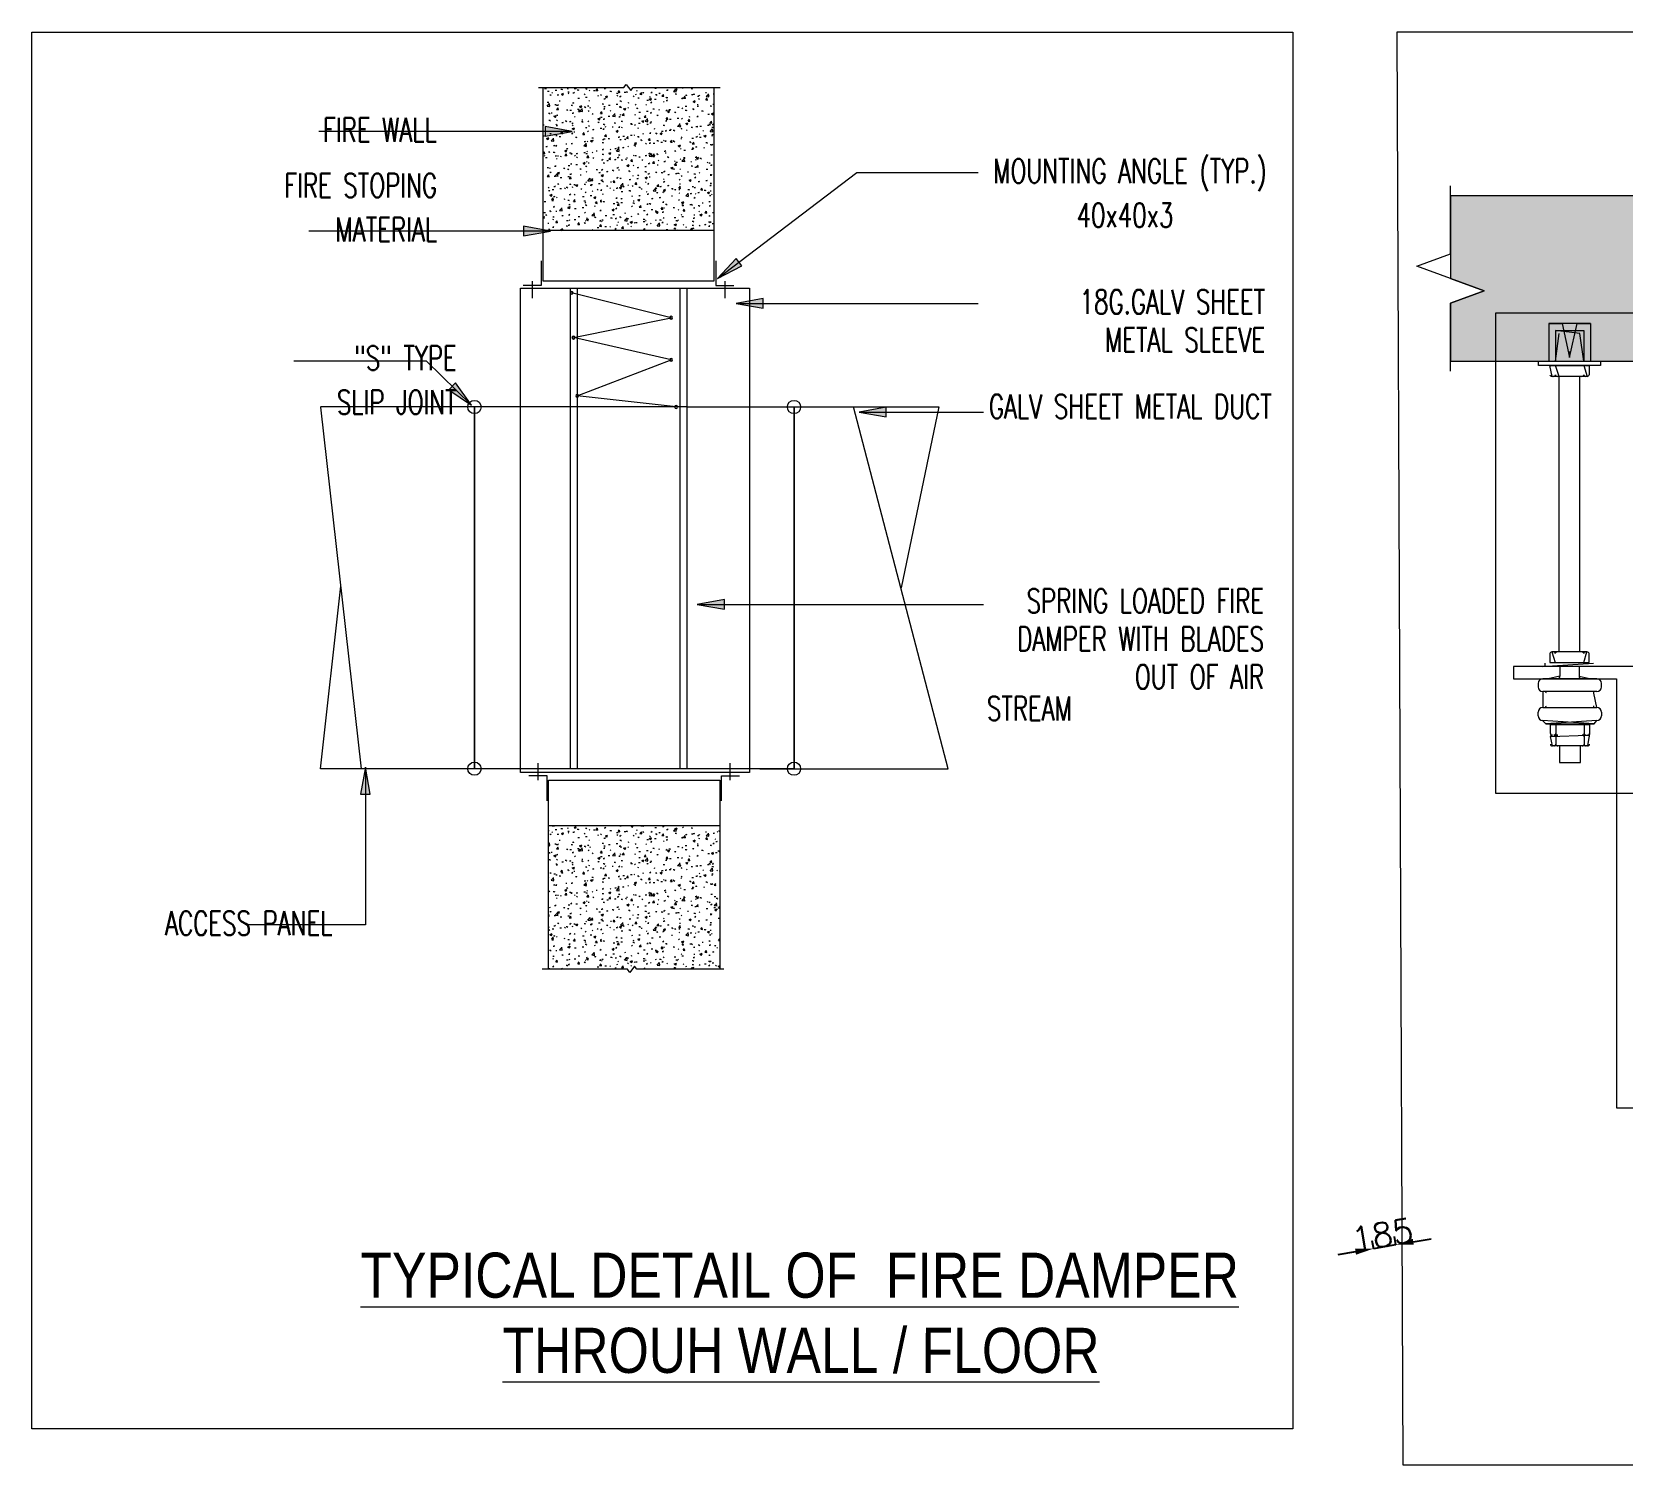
# Model space of a CAD drawing. Header units: millimetres. Extents: x -9226 to 166212, y -13 to 97274.
# Drawn here: x 63252 to 76473, y 42256 to 54176 of the extents above; entities that cross this region are included whole.
import ezdxf

# ---------------------------------------------------------------- set-up
doc = ezdxf.new("R2010")
doc.units = ezdxf.units.MM
doc.layers.get('Defpoints').update_dxf_attribs({"color": 8})
doc.layers.add('0-AC TEXT', color=7, linetype='Continuous')
doc.layers.add('VCD SHE', color=7, linetype='Continuous')
for name, color, linetype, lineweight in [('A-DETL-GENF', 7, 'Continuous', 9), ('A-DETL-THIN', 8, 'Continuous', 5), ('G-ANNO-TEXT', 231, 'Continuous', 5)]:
    doc.layers.add(name, color=color, linetype=linetype, lineweight=lineweight)
doc.styles.add('Arial Narrow_1', font='ARIALN.TTF', dxfattribs={"height": 187.5})
doc.styles.add('ROMANS100', font='romans.shx', dxfattribs={"width": 0.7, "height": 100})
doc.styles.get("Standard").update_dxf_attribs({"font": 'romans.shx', "height": 200})
doc.dimstyles.new('ISO-25', dxfattribs={"dimtxt": 200, "dimasz": 150, "dimexe": 1.25, "dimexo": 0.625, "dimgap": 1, "dimtad": 1, "dimtoh": 1, "dimdec": 0, "dimrnd": 5, "dimtxsty": 'Standard', "dimcen": 2.5, "dimclrd": 256, "dimclre": 256, "dimclrt": 7, "dimadec": 0, "dimazin": 0, "dimtfac": 1, "dimtdec": 0, "dimtix": 1, "dimtmove": 2, "dimatfit": 3, "dimfxl": 1, "dimarcsym": 1})

# ---------------------------------------------------------------- blocks, each defined once
blk = doc.blocks.new('NEC-GN-DTL-GENERIC-BREAK LINE - NEC-GN-DTL-GENERIC-BREAK LINE-3040340-TYPICAL DETAILS-01')
at = {"layer": 'A-DETL-GENF'}
for p, q in [((-747, 0), (-38, 0)), ((-38, 0), (-19, 25)), ((-19, 25), (19, -25)), ((19, -25), (38, 0)), ((38, 0), (763, 0))]:
    blk.add_line(p, q, dxfattribs=at)
blk = doc.blocks.new('NEC-GN-DTL-GENERIC-BREAK LINE - NEC-GN-DTL-GENERIC-BREAK LINE-3040380-TYPICAL DETAILS-01')
at = {"layer": 'A-DETL-GENF'}
for p, q in [((19, 25), (-19, -25)), ((38, 0), (19, 25)), ((-38, 0), (-747, 0)), ((-19, -25), (-38, 0)), ((763, 0), (38, 0))]:
    blk.add_line(p, q, dxfattribs=at)
blk = doc.blocks.new('*D409')
at = {"layer": 'Defpoints', "color": 0, "transparency": 16777216}
for p in [(74577, 44157), (74392, 44125, 0), (74404, 44056)]:
    blk.add_point(p, dxfattribs=at)
at = {"layer": 'VCD SHE', "lineweight": -2, "transparency": 16777216}
for p, q in [((74256, 44031), (74108, 44006)), ((74392, 44124), (74404, 44055)), ((74588, 44088), (74404, 44056)), ((74577, 44156), (74589, 44087)), ((74736, 44113), (74884, 44139))]:
    blk.add_line(p, q, dxfattribs=at)
at = {"layer": 'VCD SHE', "transparency": 16777216}
for points in [[(74252, 44056), (74260, 44006), (74404, 44056)], [(74732, 44138), (74740, 44089), (74588, 44088)]]:
    blk.add_solid(points, dxfattribs=at)
at = {"layer": 'VCD SHE', "color": 7, "transparency": 16777216, "insert": (74479, 44172), "char_height": 200, "attachment_point": 5, "rotation": 9.7506}
blk.add_mtext('185', dxfattribs=at)

msp = doc.modelspace()

# ---------------------------------------------------------------- hatches: boundary and pattern name
at = {"layer": 'A-DETL-GENF'}
h = msp.add_hatch(dxfattribs=at)
h.set_pattern_fill('FP_18', style=0, pattern_type=2)
h.set_pattern_definition([(50, (-132457.75, 31370.82), (182.18467, -15.93909), [19.05, -209.55]), (355, (-132457.75, 31370.82), (-35.24243, 191.0566), [15.24, -167.64]), (100.451, (-132442.57, 31369.5), (146.9425, 175.11669), [16.19, -178.09]), (46.184, (-132457.75, 31421.62), (271.0789, -42.04327), [28.575, -314.325]), (96.636, (-132435.16, 31418.12), (237.4025, 247.4272), [24.285, -267.135]), (351.184, (-132457.75, 31421.62), (237.4046, 247.4251), [22.86, -251.46]), (21, (-132432.35, 31408.92), (151.61488, -102.26552), [19.05, -209.55]), (326, (-132432.35, 31408.92), (61.80236, 184.18774), [15.24, -167.64]), (71.451, (-132419.71, 31400.4), (213.41706, 81.92137), [16.19, -178.09]), (37.5, (-132457.75, 31370.82), (3.088323, 84.555076), [8.382, -157.226, 8.382, -161.798, -168.275]), (37.5, (-132457.75, 31370.82), (3.088323, 84.555076), [-335.788, 0, -168.275]), (37.5, (-132457.75, 31370.82), (3.088323, 84.555076), [0, -335.788, 0, -168.275]), (37.5, (-132457.75, 31370.82), (3.088323, 84.555076), [0, -335.788, 8.382, -159.893]), (7.5, (-132457.75, 31370.82), (66.81944, 100.180747), [8.382, -88.646, 8.382, -153.416, -64.135]), (7.5, (-132457.75, 31370.82), (66.81944, 100.180747), [-258.826, 0, -64.135]), (7.5, (-132457.75, 31370.82), (66.81944, 100.180747), [0, -258.826, 0, -64.135]), (7.5, (-132457.75, 31370.82), (66.81944, 100.180747), [0, -258.826, 8.382, -55.753]), (327.5, (-132514.39, 31370.82), (135.590488, -5.728913), [8.382, -55.118, 8.382, -189.738, -262.89]), (327.5, (-132514.39, 31370.82), (135.590488, -5.728913), [-261.62, 0, -262.89]), (327.5, (-132514.39, 31370.82), (135.590488, -5.728913), [0, -261.62, 0, -262.89]), (327.5, (-132514.39, 31370.82), (135.590488, -5.728913), [0, -261.62, 8.382, -254.508]), (317.5, (-132539.79, 31370.82), (148.128886, 25.42676), [8.382, -74.168, 8.382, -123.19, -186.69]), (317.5, (-132539.79, 31370.82), (148.128886, 25.42676), [-214.122, 0, -186.69]), (317.5, (-132539.79, 31370.82), (148.128886, 25.42676), [0, -214.122, 0, -186.69]), (317.5, (-132539.79, 31370.82), (148.128886, 25.42676), [0, -214.122, 8.382, -178.308])])
h.paths.add_polyline_path([(67500.8, 52523.6), (68923.9, 52523.6), (68923.9, 53712), (68250.5, 53712), (68231.4, 53686.6), (68212.4, 53712), (67500.8, 53712)])
h = msp.add_hatch(dxfattribs=at)
h.set_pattern_fill('FP_1', color=8, style=0, pattern_type=2)
h.set_pattern_definition([(50, (-260955.1, 25226.91), (182.18467, -15.939086), [19.05, -209.55]), (355, (-260955.1, 25226.91), (-35.24243, 191.05661), [15.24, -167.64]), (100.451, (-260939.91, 25225.59), (146.9425, 175.11669), [16.19, -178.09]), (46.184, (-260955.1, 25277.71), (271.0789, -42.04327), [28.575, -314.325]), (96.636, (-260932.5, 25274.2), (237.4025, 247.42721), [24.285, -267.135]), (351.184, (-260955.1, 25277.71), (237.4046, 247.42512), [22.86, -251.46]), (21, (-260929.7, 25265.01), (151.61488, -102.26552), [19.05, -209.55]), (326, (-260929.7, 25265.01), (61.80236, 184.18774), [15.24, -167.64]), (71.451, (-260917.06, 25256.5), (213.41706, 81.92137), [16.19, -178.09]), (37.5, (-260955.096, 25226.914), (3.088323, 84.555076), [8.382, -157.226, 8.382, -161.798, -168.275]), (37.5, (-260955.096, 25226.914), (3.088323, 84.555076), [-335.788, 0, -168.275]), (37.5, (-260955.096, 25226.914), (3.088323, 84.555076), [0, -335.788, 0, -168.275]), (37.5, (-260955.096, 25226.914), (3.088323, 84.555076), [0, -335.788, 8.382, -159.893]), (7.5, (-260955.1, 25226.91), (66.819438, 100.180747), [8.382, -88.646, 8.382, -153.416, -64.135]), (7.5, (-260955.1, 25226.91), (66.819438, 100.180747), [-258.826, 0, -64.135]), (7.5, (-260955.1, 25226.91), (66.819438, 100.180747), [0, -258.826, 0, -64.135]), (7.5, (-260955.1, 25226.91), (66.819438, 100.180747), [0, -258.826, 8.382, -55.753]), (327.5, (-261011.74, 25226.914), (135.590488, -5.728913), [8.382, -55.118, 8.382, -189.738, -262.89]), (327.5, (-261011.74, 25226.914), (135.590488, -5.728913), [-261.62, 0, -262.89]), (327.5, (-261011.74, 25226.914), (135.590488, -5.728913), [0, -261.62, 0, -262.89]), (327.5, (-261011.74, 25226.914), (135.590488, -5.728913), [0, -261.62, 8.382, -254.508]), (317.5, (-261037.14, 25226.91), (148.128886, 25.42676), [8.382, -74.168, 8.382, -123.19, -186.69]), (317.5, (-261037.14, 25226.91), (148.128886, 25.42676), [-214.122, 0, -186.69]), (317.5, (-261037.14, 25226.91), (148.128886, 25.42676), [0, -214.122, 0, -186.69]), (317.5, (-261037.14, 25226.91), (148.128886, 25.42676), [0, -214.122, 8.382, -178.308])])
h.paths.add_polyline_path([(87276.4, 51435.2), (87276.4, 52123.9), (86996.3, 52225.9), (87276.4, 52327.8), (87276.4, 52812.7), (75045.6, 52812.7), (75045.6, 52123.9), (75325.7, 52022), (75045.6, 51920), (75045.6, 51435.2)])
h = msp.add_hatch(dxfattribs=at)
h.set_pattern_fill('FP_3', style=0, pattern_type=2)
h.set_pattern_definition([(50, (-132457.75, 25222.55), (182.18467, -15.93909), [19.05, -209.55]), (355, (-132457.75, 25222.55), (-35.24243, 191.0566), [15.24, -167.64]), (100.451, (-132442.57, 25221.22), (146.9425, 175.11669), [16.19, -178.09]), (46.184, (-132457.75, 25273.35), (271.0789, -42.04327), [28.575, -314.325]), (96.636, (-132435.16, 25269.84), (237.4025, 247.4272), [24.285, -267.135]), (351.184, (-132457.75, 25273.35), (237.4046, 247.4251), [22.86, -251.46]), (21, (-132432.35, 25260.65), (151.61488, -102.26552), [19.05, -209.55]), (326, (-132432.35, 25260.65), (61.80236, 184.18774), [15.24, -167.64]), (71.451, (-132419.71, 25252.13), (213.41706, 81.92137), [16.19, -178.09]), (37.5, (-132457.75, 25222.55), (3.088323, 84.555076), [8.382, -157.226, 8.382, -161.798, -168.275]), (37.5, (-132457.75, 25222.55), (3.088323, 84.555076), [-335.788, 0, -168.275]), (37.5, (-132457.75, 25222.55), (3.088323, 84.555076), [0, -335.788, 0, -168.275]), (37.5, (-132457.75, 25222.55), (3.088323, 84.555076), [0, -335.788, 8.382, -159.893]), (7.5, (-132457.75, 25222.55), (66.81944, 100.180747), [8.382, -88.646, 8.382, -153.416, -64.135]), (7.5, (-132457.75, 25222.55), (66.81944, 100.180747), [-258.826, 0, -64.135]), (7.5, (-132457.75, 25222.55), (66.81944, 100.180747), [0, -258.826, 0, -64.135]), (7.5, (-132457.75, 25222.55), (66.81944, 100.180747), [0, -258.826, 8.382, -55.753]), (327.5, (-132514.39, 25222.55), (135.590488, -5.728913), [8.382, -55.118, 8.382, -189.738, -262.89]), (327.5, (-132514.39, 25222.55), (135.590488, -5.728913), [-261.62, 0, -262.89]), (327.5, (-132514.39, 25222.55), (135.590488, -5.728913), [0, -261.62, 0, -262.89]), (327.5, (-132514.39, 25222.55), (135.590488, -5.728913), [0, -261.62, 8.382, -254.508]), (317.5, (-132539.79, 25222.55), (148.128886, 25.42676), [8.382, -74.168, 8.382, -123.19, -186.69]), (317.5, (-132539.79, 25222.55), (148.128886, 25.42676), [-214.122, 0, -186.69]), (317.5, (-132539.79, 25222.55), (148.128886, 25.42676), [0, -214.122, 0, -186.69]), (317.5, (-132539.79, 25222.55), (148.128886, 25.42676), [0, -214.122, 8.382, -178.308])])
h.paths.add_polyline_path([(68223.3, 46355), (68224.3, 46355), (68261.4, 46404.5), (68280.5, 46379.1), (68971.4, 46379.1), (68971.4, 47573.2), (67548.2, 47573.2), (67548.2, 46379.1), (68204.3, 46379.1), (68222.4, 46355)])
at = {"layer": 'G-ANNO-TEXT'}
for points in [[(67744.1, 53347.6), (67519.1, 53387.3), (67519.1, 53308)], [(67563.4, 52518.9), (67338.4, 52558.6), (67338.4, 52479.2)], [(68951.3, 52123.4), (69154.4, 52228.2), (69106.3, 52291.3)], [(69106.7, 51917.4), (69331.7, 51877.8), (69331.7, 51957.1)], [(66906.9, 51070.3), (66773.5, 51255.8), (66718.1, 51199)], [(70129.8, 51013.7), (70354.8, 50974.1), (70354.8, 51053.4)], [(68784.3, 49414), (69009.3, 49374.4), (69009.3, 49453.7)], [(66025.5, 48060.3), (65985.8, 47835.3), (66065.1, 47835.3)]]:
    msp.add_hatch(color=7, dxfattribs=at).paths.add_polyline_path(points)

# ---------------------------------------------------------------- linework, layer by layer
at = {"layer": 'A-DETL-THIN', "color": 7}
for p, q in [((63252.1, 54171.6, -6.8), (73734.8, 54171.6, -6.8)), ((63252.1, 42557.3, -6.8), (63252.1, 54171.6, -6.8)), ((73734.8, 54171.6, -6.8), (73734.8, 42557.3, -6.8)), ((67500.8, 53712, -6.8), (67500.8, 52103.2, -6.8)), ((68923.9, 52103.2, -6.8), (68923.9, 53712, -6.8)), ((68923.9, 52523.6, -6.8), (67500.8, 52523.6, -6.8)), ((67486.8, 52271.2, -6.8), (67486.8, 52065.5, -6.8)), ((68937.9, 52271.2, -6.8), (68937.9, 52065.5, -6.8)), ((67412.4, 52101.6, -6.8), (67412.4, 51959.4, -6.8)), ((67500.8, 52103.2, -6.8), (68923.9, 52103.2, -6.8)), ((69012.4, 52101.6, -6.8), (69012.4, 51959.4, -6.8)), ((67315.4, 48016.4, -6.8), (67315.4, 52043.5, -6.8)), ((67315.4, 52043.5, -6.8), (69219, 52043.5, -6.8)), ((67486.8, 52065.5, -6.8), (67336.1, 52065.5, -6.8)), ((67728.5, 52043.5, -6.8), (67728.5, 48047.6, -6.8)), ((68566.4, 51797.6, -6.8), (67739.6, 52004.2, -6.8)), ((67785.4, 52043.5, -6.8), (67785.4, 48047.6, -6.8)), ((68639.3, 52043.5, -6.8), (68639.3, 48047.6, -6.8)), ((68696.2, 52043.5, -6.8), (68696.2, 48047.6, -6.8)), ((68937.9, 52065.5, -6.8), (69088.6, 52065.5, -6.8)), ((69219, 52043.5, -6.8), (69219, 48016.4, -6.8)), ((75325.7, 52022, -6.8), (75045.6, 51920, -6.8)), ((75045.6, 51920, -6.8), (75045.6, 51435.2, -6.8)), ((75421.5, 47842.1, -6.8), (75421.5, 51837.4, -6.8)), ((75421.5, 51837.4, -6.8), (76655.8, 51837.4, -6.8)), ((67754.5, 51632.7, -6.8), (68566.4, 51797.6, -6.8)), ((76207.9, 51748.8, -6.8), (75862.6, 51748.8, -6.8)), ((75862.6, 51748.8, -6.8), (75972.8, 51748.8, -6.8)), ((75862.6, 51748.8, -6.8), (75862.6, 51435.2, -6.8)), ((75972.8, 51748.8, -6.8), (76035.3, 51467.8, -6.8)), ((76035.3, 51467.8, -6.8), (76097.7, 51748.8, -6.8)), ((76097.7, 51748.8, -6.8), (76207.9, 51748.8, -6.8)), ((76207.9, 51748.8, -6.8), (76207.9, 51435.2, -6.8)), ((68566.4, 51447.1, -6.8), (67754.5, 51632.7, -6.8)), ((76121.6, 51667.1, -6.8), (75918.1, 51691.4, -6.8)), ((75918.1, 51691.4, -6.8), (76152.4, 51691.4, -6.8)), ((75918.1, 51691.4, -6.8), (75918.1, 51435.2, -6.8)), ((75918.1, 51435.2, -6.8), (75948.9, 51667.1, -6.8)), ((76152.4, 51435.2, -6.8), (76121.6, 51667.1, -6.8)), ((76152.4, 51691.4, -6.8), (76152.4, 51435.2, -6.8)), ((67785.4, 51148.2, -6.8), (68566.4, 51447.1, -6.8)), ((75045.6, 51435.2, -6.8), (87276.4, 51435.2, -6.8)), ((75776, 51435.2, -6.8), (76293.5, 51435.2, -6.8)), ((75776, 51399.2, -6.8), (75776, 51435.2, -6.8)), ((76035.3, 51517.6, -6.8), (76035.3, 51467.8, -6.8)), ((76293.5, 51435.2, -6.8), (76293.5, 51399.2, -6.8)), ((76293.5, 51399.2, -6.8), (75776, 51399.2, -6.8)), ((75889.2, 51309.9, -6.8), (75871.9, 51399.2, -6.8)), ((75871.9, 51399.2, -6.8), (76197.5, 51399.2, -6.8)), ((76180.3, 51309.9, -6.8), (75889.2, 51309.9, -6.8)), ((75948.4, 51309.9, -6.8), (75917.4, 51399.2, -6.8)), ((75948.4, 50378, -6.8), (75948.4, 51309.9, -6.8)), ((76121.1, 50378, -6.8), (76121.1, 51309.9, -6.8)), ((76153.2, 51399.2, -6.8), (76180.3, 51309.9, -6.8)), ((76197.5, 51399.2, -6.8), (76197.5, 51323.8, -6.8)), ((66931.5, 51055.4, -6.8), (65650.9, 51055.4, -6.8)), ((65650.9, 51054.9, -6.8), (65990.2, 48047.6, -6.8)), ((66931.5, 48047.6, -6.8), (66931.5, 51055.4, -6.8)), ((66931.5, 51055.4, -6.8), (66931.5, 48047.6, -6.8)), ((67728.5, 51055.4, -6.8), (66931.5, 51055.4, -6.8)), ((68696.2, 51055.4, -6.8), (67728.5, 51055.4, -6.8)), ((68607.9, 51055.4, -6.8), (67785.4, 51148.2, -6.8)), ((68696.2, 51055.4, -6.8), (70791.2, 51055.4, -6.8)), ((69588.1, 48047.6, -6.8), (69588.1, 51055.4, -6.8)), ((69588.1, 51055.4, -6.8), (69588.1, 48047.6, -6.8)), ((70868.7, 48047.6, -6.8), (70081.6, 51055.4, -6.8)), ((70791.2, 51055.4, -6.8), (70478.6, 49551.5, -6.8)), ((75948.4, 49018.9, -6.8), (75948.4, 50564.8, -6.8)), ((76121.1, 49018.9, -6.8), (76121.1, 50598.2, -6.8)), ((65650.9, 48047.6, -6.8), (65820.6, 49565.6, -6.8)), ((75806.3, 48897.1, -6.8), (76233, 48924.4, -6.8)), ((75832.1, 48897.1, -6.8), (75832.1, 48924.4, -6.8)), ((75871.4, 49005.1, -6.8), (75871.4, 48929.7, -6.8)), ((75871.4, 48929.7, -6.8), (76197, 48929.7, -6.8)), ((76179.7, 49018.9, -6.8), (75888.7, 49018.9, -6.8)), ((75888.7, 49018.9, -6.8), (75916.8, 48929.7, -6.8)), ((76152.7, 48929.7, -6.8), (76179.7, 49018.9, -6.8)), ((76197, 48929.7, -6.8), (76197, 49005.1, -6.8)), ((76426.1, 48897.1, -6.8), (75567.8, 48897.1, -6.8)), ((75567.8, 48897.1, -6.8), (75567.8, 48796.1, -6.8)), ((75567.8, 48796.1, -6.8), (76426.1, 48796.1, -6.8)), ((76258.7, 48897.1, -6.8), (75806.3, 48897.1, -6.8)), ((76260.6, 48796.1, -6.8), (75812.3, 48796.1, -6.8)), ((75955.6, 48817.9, -6.8), (75856, 48796.1, -6.8)), ((75955.6, 48897.1, -6.8), (75955.6, 48817.9, -6.8)), ((76113.9, 48897.1, -6.8), (76113.9, 48817.9, -6.8)), ((76113.9, 48817.9, -6.8), (76213.5, 48796.1, -6.8)), ((86252.9, 48897.1, -6.8), (76426.1, 48897.1, -6.8)), ((76426.1, 48796.1, -6.8), (76426.1, 45226.2, -6.8)), ((75772.8, 48756.5, -6.8), (75772.8, 48728.1, -6.8)), ((76260.6, 48688.5, -6.8), (75812.3, 48688.5, -6.8)), ((75812.3, 48688.5, -6.8), (75812.3, 48555.9, -6.8)), ((76260.6, 48555.9, -6.8), (76236.8, 48674.6, -6.8)), ((76300.1, 48728.1, -6.8), (76300.1, 48756.5, -6.8)), ((75812.3, 48555.9, -6.8), (76260.6, 48555.9, -6.8)), ((75772.8, 48487.9, -6.8), (75772.8, 48516.3, -6.8)), ((76238.6, 48421.1, -6.8), (75810.2, 48448.3, -6.8)), ((75810.2, 48448.3, -6.8), (75837.7, 48421.1, -6.8)), ((76260.6, 48448.3, -6.8), (75837.7, 48421.1, -6.8)), ((75837.7, 48421.1, -6.8), (76238.6, 48421.1, -6.8)), ((75875.3, 48340.3, -6.8), (75875.3, 48415.7, -6.8)), ((75875.3, 48415.7, -6.8), (76200.9, 48415.7, -6.8)), ((75920.7, 48415.7, -6.8), (75920.7, 48340.3, -6.8)), ((76156.6, 48415.7, -6.8), (76156.6, 48340.3, -6.8)), ((76200.9, 48415.7, -6.8), (76200.9, 48340.3, -6.8)), ((76238.6, 48421.1, -6.8), (76260.6, 48448.3, -6.8)), ((76300.1, 48516.3, -6.8), (76300.1, 48487.9, -6.8)), ((75875.4, 48314.2, -6.8), (76183.6, 48326.5, -6.8)), ((75892.6, 48237.3, -6.8), (75875.4, 48314.2, -6.8)), ((75920.7, 48340.3, -6.8), (75920.7, 48251.1, -6.8)), ((76156.6, 48340.3, -6.8), (76156.6, 48251.1, -6.8)), ((76200.9, 48340.3, -6.8), (76183.6, 48237.3, -6.8)), ((76183.6, 48237.3, -6.8), (75892.6, 48237.3, -6.8)), ((75952.3, 48237.3, -6.8), (75952.3, 48098.7, -6.8)), ((76125, 48098.7, -6.8), (76125, 48237.3, -6.8)), ((66931.5, 48047.6, -6.8), (65650.9, 48047.6, -6.8)), ((69588.1, 48047.6, -6.8), (66931.5, 48047.6, -6.8)), ((69219, 48016.4, -6.8), (67315.4, 48016.4, -6.8)), ((67460.9, 47951.3, -6.8), (67460.9, 48093.5, -6.8)), ((69058.7, 47951.3, -6.8), (69058.7, 48093.5, -6.8)), ((69303.5, 48047.6, -6.8), (70868.7, 48047.6, -6.8)), ((75952.3, 48098.7, -6.8), (76125, 48098.7, -6.8)), ((67535.4, 47987.3, -6.8), (67384.7, 47987.3, -6.8)), ((67535.4, 47781.7, -6.8), (67535.4, 47987.3, -6.8)), ((67548.2, 46379.1, -6.8), (67548.2, 47952.7, -6.8)), ((67548.2, 47952.7, -6.8), (68971.4, 47952.7, -6.8)), ((68971.4, 47952.7, -6.8), (68971.4, 46379.1, -6.8)), ((68984.2, 47781.7, -6.8), (68984.2, 47987.3, -6.8)), ((68984.2, 47987.3, -6.8), (69134.9, 47987.3, -6.8)), ((76655.8, 47842.1, -6.8), (75421.5, 47842.1, -6.8)), ((68971.4, 47573.2, -6.8), (67548.2, 47573.2, -6.8)), ((76426.1, 45226.2, -6.8), (86252.9, 45226.2, -6.8)), ((73734.8, 42557.3, -6.8), (63252.1, 42557.3, -6.8))]:
    msp.add_line(p, q, dxfattribs=at)
at = {"layer": 'A-DETL-THIN', "color": 8}
for p, q in [((75045.6, 52327.8, -6.8), (75045.6, 52894.2, -6.8)), ((87276.4, 52812.7, -6.8), (75045.6, 52812.7, -6.8)), ((75045.6, 52812.7, -6.8), (75045.6, 52123.9, -6.8)), ((87276.4, 52812.7, -6.8), (75045.6, 52812.7, -6.8)), ((74765.5, 52225.9, -6.8), (75045.6, 52327.8, -6.8)), ((75325.7, 52022, -6.8), (74765.5, 52225.9, -6.8)), ((75045.6, 52123.9, -6.8), (75325.7, 52022, -6.8)), ((75045.6, 51920, -6.8), (75325.7, 52022, -6.8)), ((75045.6, 51353.6, -6.8), (75045.6, 51920, -6.8)), ((75045.6, 51435.2, -6.8), (87276.4, 51435.2, -6.8))]:
    msp.add_line(p, q, dxfattribs=at)
at = {"layer": 'A-DETL-THIN', "color": 7, "elevation": -6.8}
msp.add_lwpolyline([(74602.8, 54175.5), (95833.6, 54175.5), (95884, 42255.5), (74653.2, 42255.5)], close=True, dxfattribs=at)
at = {"layer": 'A-DETL-THIN', "color": 7}
for centre in [(66931.5, 51055.4, -6.8), (69588.1, 51055.4, -6.8), (66931.5, 48047.6, -6.8), (69588.1, 48047.6, -6.8)]:
    msp.add_circle(centre, 55, dxfattribs=at)
for centre, radius, start, end in [((67739.6, 52004.2, -6.8), 11.9, 90, 270), ((67739.6, 52004.2, -6.8), 11.9, 270, 90), ((68566.4, 51797.6, -6.8), 11.9, 90, 270), ((68566.4, 51797.6, -6.8), 11.9, 270, 90), ((67754.5, 51632.7, -6.8), 11.9, 90, 270), ((67754.5, 51632.7, -6.8), 11.9, 270, 90), ((68566.4, 51447.1, -6.8), 11.9, 90, 270), ((68566.4, 51447.1, -6.8), 11.9, 270, 90), ((67785.4, 51148.2, -6.8), 11.9, 90, 270), ((67785.4, 51148.2, -6.8), 11.9, 270, 90), ((68607.9, 51055.4, -6.8), 11.9, 90, 270), ((68607.9, 51055.4, -6.8), 11.9, 270, 90), ((75812.3, 48756.5, -6.8), 39.5, 90, 180), ((75933.8, 48817.9, -6.8), 21.8, 270, 0), ((76135.7, 48817.9, -6.8), 21.8, 180, 270), ((76260.6, 48756.5, -6.8), 39.5, 0, 90), ((75812.3, 48728.1, -6.8), 39.5, 180, 270), ((75875.6, 48674.6, -6.8), 39.5, 159.3992, 180), ((76197.2, 48674.6, -6.8), 39.5, 360, 20.6008), ((76260.6, 48728.1, -6.8), 39.5, 270, 0), ((75812.3, 48516.3, -6.8), 39.5, 90, 180), ((75875.6, 48569.8, -6.8), 39.5, 180, 200.6008), ((76197.2, 48569.8, -6.8), 39.5, 339.3992, 0), ((76260.6, 48516.3, -6.8), 39.5, 0, 90), ((75812.3, 48487.9, -6.8), 39.5, 180, 270), ((76260.6, 48487.9, -6.8), 39.5, 270, 0)]:
    msp.add_arc(centre, radius, start, end, dxfattribs=at)
for centre, major_axis, start_param, end_param in [((75889.2, 51323.8, -6.8), (17.3, 0), 3.1415927, 4.712389), ((75900.1, 51323.8, -6.8), (17.3, 0), 4.712389, 6.2831853), ((75934.6, 51323.8, -6.8), (17.3, 0), 3.1415927, 4.712389), ((76135.9, 51323.8, -6.8), (17.3, 0), 4.7126249, 6.2831853), ((76170.5, 51323.8, -6.8), (17.3, 0), 3.1415927, 4.7126249), ((76180.3, 51323.8, -6.8), (17.3, 0), 4.712389, 6.2831853), ((75888.7, 49005.1, -6.8), (-17.3, 0), 4.712389, 6.2831853), ((75899.5, 49005.1, -6.8), (-17.3, 0), 3.1415927, 4.712389), ((75934.1, 49005.1, -6.8), (17.3, 0), 1.5707963, 3.1415927), ((76135.4, 49005.1, -6.8), (17.3, 0), 0, 1.5707963), ((76169.9, 49005.1, -6.8), (-17.3, 0), 4.712389, 6.2831853), ((76179.7, 49005.1, -6.8), (17.3, 0), 0, 1.5707963), ((75892.6, 48340.3, -6.8), (17.3, 0), 3.1415927, 4.712389), ((75892.6, 48312.7, -6.8), (-17.3, 0), 4.712389, 6.2831853), ((75903.5, 48340.3, -6.8), (17.3, 0), 4.712389, 6.2831853), ((75903.5, 48312.7, -6.8), (17.3, 0), 0, 1.5707963), ((75938, 48340.3, -6.8), (17.3, 0), 3.1415927, 4.712389), ((75938, 48312.7, -6.8), (-17.3, 0), 4.712389, 6.2831853), ((76139.3, 48340.3, -6.8), (17.3, 0), 4.712389, 6.2831853), ((76139.3, 48312.7, -6.8), (17.3, 0), 0, 1.5707963), ((76173.8, 48340.3, -6.8), (17.3, 0), 3.1415927, 4.712389), ((76173.8, 48312.7, -6.8), (-17.3, 0), 4.712389, 6.2831853), ((76183.6, 48340.3, -6.8), (17.3, 0), 4.7123897, 6.2831853), ((76183.6, 48312.7, -6.8), (-17.3, 0), 3.1415927, 4.712389), ((75892.6, 48251.1, -6.8), (-17.3, 0), 0, 1.5707963), ((75903.5, 48251.1, -6.8), (17.3, 0), 4.712389, 6.2831853), ((75938, 48251.1, -6.8), (17.3, 0), 3.1415927, 4.712389), ((76139.3, 48251.1, -6.8), (17.3, 0), 4.7126249, 6.2831853), ((76173.8, 48251.1, -6.8), (17.3, 0), 3.1415927, 4.7126249), ((76183.6, 48251.1, -6.8), (17.3, 0), 4.712389, 6.2831853)]:
    msp.add_ellipse(centre, major_axis=major_axis, ratio=0.8, start_param=start_param, end_param=end_param, dxfattribs=at)
at = {"layer": 'G-ANNO-TEXT', "color": 7}
for p, q in [((65647.5, 53347.6, -6.8), (65637.1, 53347.6, -6.8)), ((67744.1, 53347.6, -6.8), (65647.5, 53347.6, -6.8)), ((67744.1, 53347.6, -6.8), (67519.1, 53387.3, -6.8)), ((67519.1, 53387.3, -6.8), (67519.1, 53308, -6.8)), ((67519.1, 53308, -6.8), (67744.1, 53347.6, -6.8)), ((68951.3, 52123.4, -6.8), (70109.8, 53005.5, -6.8)), ((70109.8, 53005.5, -6.8), (71120.1, 53005.5, -6.8)), ((66459.5, 52518.9, -6.8), (65555.2, 52518.9, -6.8)), ((67563.4, 52518.9, -6.8), (66459.5, 52518.9, -6.8)), ((67563.4, 52518.9, -6.8), (67338.4, 52558.6, -6.8)), ((67338.4, 52558.6, -6.8), (67338.4, 52479.2, -6.8)), ((67338.4, 52479.2, -6.8), (67563.4, 52518.9, -6.8)), ((69106.3, 52291.3, -6.8), (68951.3, 52123.4, -6.8)), ((68951.3, 52123.4, -6.8), (69154.4, 52228.2, -6.8)), ((69154.4, 52228.2, -6.8), (69106.3, 52291.3, -6.8)), ((69331.7, 51957.1, -6.8), (69106.7, 51917.4, -6.8)), ((69331.7, 51877.8, -6.8), (69331.7, 51957.1, -6.8)), ((69106.7, 51917.4, -6.8), (69331.7, 51877.8, -6.8)), ((69106.7, 51917.4, -6.8), (71120.1, 51917.4, -6.8)), ((65799.1, 51436.1, -6.8), (65430.1, 51436.1, -6.8)), ((66531.8, 51436.1, -6.8), (65799.1, 51436.1, -6.8)), ((66906.9, 51070.3, -6.8), (66531.8, 51436.1, -6.8)), ((66773.5, 51255.8, -6.8), (66718.1, 51199, -6.8)), ((66718.1, 51199, -6.8), (66906.9, 51070.3, -6.8)), ((66906.9, 51070.3, -6.8), (66773.5, 51255.8, -6.8)), ((70354.8, 51053.4, -6.8), (70129.8, 51013.7, -6.8)), ((70354.8, 50974.1, -6.8), (70354.8, 51053.4, -6.8)), ((70129.8, 51013.7, -6.8), (70354.8, 50974.1, -6.8)), ((70129.8, 51013.7, -6.8), (71164.4, 51013.7, -6.8)), ((69009.3, 49453.7, -6.8), (68784.3, 49414, -6.8)), ((69009.3, 49374.4, -6.8), (69009.3, 49453.7, -6.8)), ((68784.3, 49414, -6.8), (69009.3, 49374.4, -6.8)), ((68784.3, 49414, -6.8), (71164.4, 49414, -6.8)), ((66025.5, 48060.3, -6.8), (65985.8, 47835.3, -6.8)), ((66065.1, 47835.3, -6.8), (66025.5, 48060.3, -6.8)), ((66025.5, 48060.3, -6.8), (66025.5, 46750.3, -6.8)), ((65985.8, 47835.3, -6.8), (66065.1, 47835.3, -6.8)), ((65060.1, 46750.3, -6.8), (65049.6, 46750.3, -6.8)), ((66025.5, 46750.3, -6.8), (65060.1, 46750.3, -6.8))]:
    msp.add_line(p, q, dxfattribs=at)

# ---------------------------------------------------------------- block references
at = {"layer": 'A-DETL-GENF', "color": 7}
for name, p in [('NEC-GN-DTL-GENERIC-BREAK LINE - NEC-GN-DTL-GENERIC-BREAK LINE-3040340-TYPICAL DETAILS-01', (68212.4, 53712, -6.8)), ('NEC-GN-DTL-GENERIC-BREAK LINE - NEC-GN-DTL-GENERIC-BREAK LINE-3040380-TYPICAL DETAILS-01', (68242.4, 46379.1, -6.8))]:
    msp.add_blockref(name, p, dxfattribs=at)

# ---------------------------------------------------------------- texts
at = {"layer": '0-AC TEXT', "char_height": 200, "width": 2328.667, "attachment_point": 3, "line_spacing_factor": 0.946776, "style": 'ROMANS100'}
for s, insert in [('FIRE WALL', (66619.7, 53460.1, -6.8)), ('MOUNTING ANGLE (TYP.)', (73518, 53118, -6.8)), ('FIRE STOPING', (66621.7, 52998.5, -6.8)), ('40x40x3', (72741.8, 52750.8, -6.8)), ('MATERIAL', (66621.7, 52631.4, -6.8)), ('18G.GALV SHEET METAL SLEEVE', (73504.6, 52029.9, -6.8)), ('"S" TYPE', (66784.5, 51562.8, -6.8)), ('SLIP JOINT', (66784.5, 51195.7, -6.8)), ('GALV SHEET METAL DUCT', (73559.8, 51160, -6.8)), ('SPRING LOADED FIRE DAMPER WITH BLADES OUT OF AIR', (73495.8, 49543, -6.8)), ('STREAM', (71899.3, 48649.2, -6.8)), ('ACCESS PANEL', (65752, 46862.8, -6.8))]:
    msp.add_mtext(s, dxfattribs=dict(at, insert=insert))
at = {"layer": 'G-ANNO-TEXT', "color": 7, "char_height": 375, "attachment_point": 1, "rotation": 359.99735, "style": 'Arial Narrow_1'}
for s, insert, width in [('\\LTYPICAL DETAIL OF  FIRE DAMPER', (65983.9, 44023.4, -6.8), 8874.681), ('\\LTHROUH WALL / FLOOR', (67164.6, 43398.2, -6.8), 6024.682)]:
    msp.add_mtext(s, dxfattribs=dict(at, insert=insert, width=width))

# ---------------------------------------------------------------- dimensions: what is measured, and where the dimension line sits
at = {"layer": 'VCD SHE'}
dim = msp.add_aligned_dim(p1=(74576.5, 44156.7), p2=(74392.2, 44125, 0.2), distance=69.6, dimstyle='ISO-25', dxfattribs=at)
dim.commit()
dim.dimension.update_dxf_attribs({"geometry": '*D409', "text_midpoint": (74479.1, 44171.7)})

doc.saveas('drawing.dxf')
